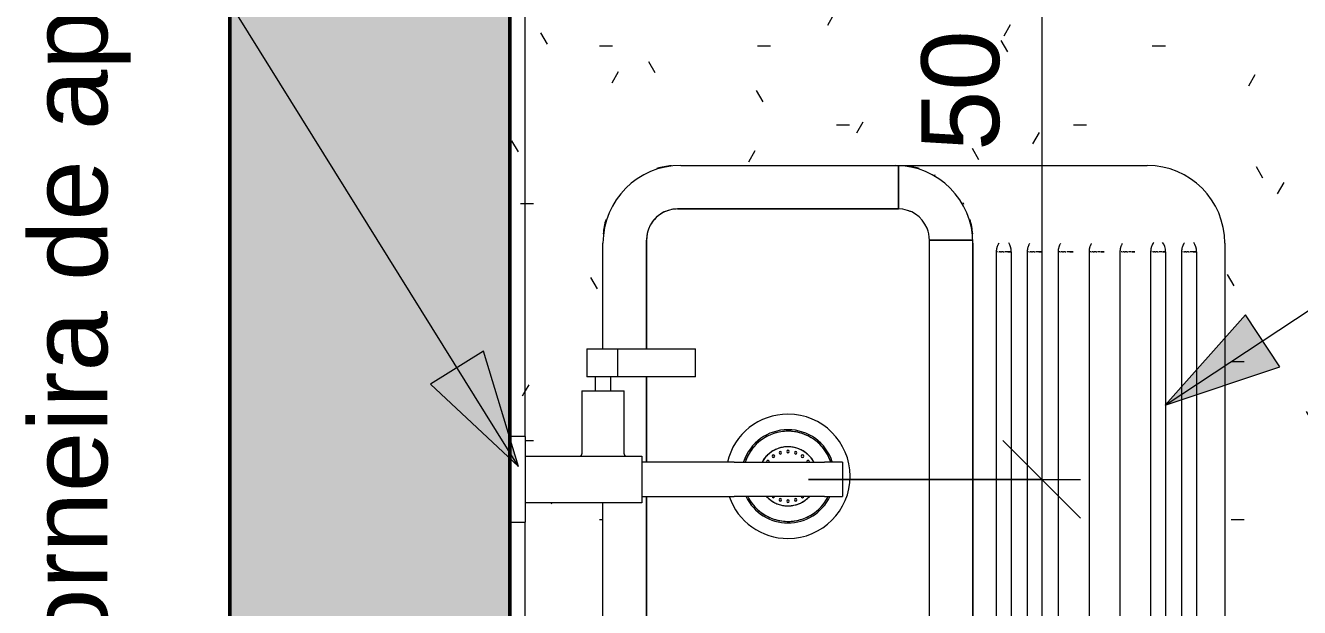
# Model space of a CAD drawing. Header units: millimetres. Extents: x -7376 to 9919, y -19320 to 2725.
# Drawn here: x -7376 to -6557, y -18044 to -17670 of the extents above; entities that cross this region are included whole.
import ezdxf

# ---------------------------------------------------------------- set-up
doc = ezdxf.new("R2010")
doc.units = ezdxf.units.MM
for name, color, linetype, lineweight in [('A-ANNO-DIMS', 211, 'Continuous', 9), ('A-ANNO-DIMS-25', 211, 'Continuous', 9), ('A-GENM', 13, 'Continuous', 9), ('A-WALL', 113, 'Continuous', 25), ('A-WALL-PATT', 111, 'Continuous', 25), ('G-ANNO-TEXT', 231, 'Continuous', 9), ('I-FURN', 30, 'Continuous', 9), ('P-SANR-FIXT', 6, 'Continuous', 9)]:
    doc.layers.add(name, color=color, linetype=linetype, lineweight=lineweight)
doc.styles.add('@Arial Unicode MS', font='ARIALUNI.TTF', dxfattribs={"height": 50})
doc.styles.add('Arial_1', font='arial.ttf', dxfattribs={"height": 50})
doc.dimstyles.new('CRT_-__Metros_-_Linha_de_chamada_3_5_mm', dxfattribs={"dimscale": 304.8, "dimtxt": 50.292243, "dimasz": 0.164042, "dimexe": 0.082021, "dimexo": 0.0625, "dimgap": 0.04101, "dimtad": 1, "dimdec": 0, "dimlfac": 0.1, "dimdsep": 46, "dimtxsty": '@Arial Unicode MS', "dimblk1": 'OBLIQUE', "dimblk2": 'OBLIQUE', "dimsah": 1, "dimcen": 0.09, "dimdle": 0.082021, "dimazin": 0, "dimtfac": 1, "dimtdec": 4, "dimtix": 1, "dimtmove": 0, "dimatfit": 3, "dimfxl": 0.492126, "dimfxlon": 1, "dimtvp": 1, "dimtolj": 1, "dimtzin": 0, "dimarcsym": 2})
doc.dimstyles.new('CRT_-__Metros_-_Linha_de_chamada_3_5_mm_3', dxfattribs={"dimscale": 304.8, "dimtxt": 50.292243, "dimasz": 0.164042, "dimexe": 0.082021, "dimexo": 0.0625, "dimgap": 0.04101, "dimtad": 1, "dimlfac": 0.001, "dimrnd": 0.01, "dimzin": 0, "dimdsep": 46, "dimtxsty": '@Arial Unicode MS', "dimblk1": 'OBLIQUE', "dimblk2": 'OBLIQUE', "dimsah": 1, "dimcen": 0.09, "dimdle": 0.082021, "dimazin": 0, "dimtfac": 1, "dimtdec": 4, "dimtix": 1, "dimtmove": 0, "dimatfit": 3, "dimfxl": 0.492126, "dimfxlon": 1, "dimtvp": 1, "dimtolj": 1, "dimtzin": 0, "dimarcsym": 2})
pattern_1 = [(0, (7064.62, 16759.65), (203.2, 50.8), [8.382, -144.018, 8.382, -144.018, -812.8]), (0, (7064.62, 16759.65), (203.2, 50.8), [-304.8, 8.382, -296.418, 8.382, -144.018, -355.6]), (0, (7064.62, 16759.65), (203.2, 50.8), [-762, 8.382, -93.218, 8.382, -245.618]), (120, (7140.82, 16785.05), (-145.59409, 150.57636), [8.382, -144.018, 8.382, -144.018, -812.8]), (120, (7140.82, 16785.05), (-145.59409, 150.57636), [-304.8, 8.382, -296.418, 8.382, -144.018, -355.6]), (120, (7140.82, 16785.05), (-145.59409, 150.57636), [-762, 8.382, -93.218, 8.382, -245.618]), (240, (7166.22, 16886.65), (-57.60591, -201.37636), [8.382, -144.018, 8.382, -144.018, -812.8]), (240, (7166.22, 16886.65), (-57.60591, -201.37636), [-304.8, 8.382, -296.418, 8.382, -144.018, -355.6]), (240, (7166.22, 16886.65), (-57.60591, -201.37636), [-762, 8.382, -93.218, 8.382, -245.618])]

# ---------------------------------------------------------------- blocks, each defined once
blk = doc.blocks.new('CRT_MGN_COZ_Fogão a lenha completo - CRT_MGN_COZ_Fogão a lenha completo-5005769-PLANTA LAVANDERIA')
at = {"layer": 'A-GENM'}
h = blk.add_hatch(dxfattribs=at)
h.set_pattern_fill('FP_2', color=256, style=0, pattern_type=2)
h.set_pattern_definition([(180, (300, 9.53), (3e-14, 270.94), [193.675, -9.525]), (180, (300, 67.73), (3e-14, 270.94), [193.675, -9.525]), (90, (300, 9.53), (203.2, -1e-14), [58.21, -212.73]), (90, (106.33, 9.53), (203.2, -1e-14), [58.21, -212.73]), (180, (147.6, 77.26), (3e-14, 270.94), [193.675, -9.525, 92.075, -9.525]), (180, (147.6, 135.47), (3e-14, 270.94), [193.675, -9.525, 92.075, -9.525]), (90, (147.6, 77.26), (304.8, -2e-14), [58.21, -212.73]), (90, (-46.08, 77.26), (304.8, -2e-14), [58.21, -212.73]), (90, (-55.6, 77.26), (304.8, -2e-14), [58.21, -212.73]), (90, (-147.68, 77.26), (304.8, -2e-14), [58.21, -212.73]), (180, (198.4, 145), (3e-14, 270.94), [193.675, -9.525]), (180, (198.4, 203.2), (3e-14, 270.94), [193.675, -9.525]), (90, (198.4, 145), (203.2, -1e-14), [58.21, -212.73]), (90, (4.72, 145), (203.2, -1e-14), [58.21, -212.73]), (180, (147.6, 212.73), (3e-14, 270.94), [193.675, -9.525, 92.075, -9.525]), (180, (147.6, 270.94), (3e-14, 270.94), [193.675, -9.525, 92.075, -9.525]), (90, (147.6, 212.73), (304.8, -2e-14), [58.21, -212.73]), (90, (-46.08, 212.73), (304.8, -2e-14), [58.21, -212.73]), (90, (-55.6, 212.73), (304.8, -2e-14), [58.21, -212.73]), (90, (-147.68, 212.73), (304.8, -2e-14), [58.21, -212.73])])
h.paths.add_polyline_path([(0, -349.61), (0, -350), (250, -350), (250, -349.61), (111.06, -349.61)])
at = {"layer": 'A-GENM', "color": 55}
blk.add_line((0, -349.61), (0, -350), dxfattribs=at)
blk = doc.blocks.new('BANCADA LAVANDERIA - BANCADA LAVANDERIA-4419173-PLANTA LAVANDERIA')
at = {"layer": 'I-FURN'}
h = blk.add_hatch(dxfattribs=at)
h.set_pattern_fill('FP_3', color=256, style=0, pattern_type=2)
h.set_pattern_definition(pattern_1)
h.paths.add_polyline_path([(0, -2380), (10, -2380), (10, -1229.47), (0, -1229.47), (0, -2217.96)])
h.paths.add_polyline_path([(10, -1174.47), (10, -726.87), (0, -726.87), (0, -1174.47), (5.09, -1174.47)])
h.paths.add_polyline_path([(2320, -900), (2320, 0), (0, 0), (0, -671.87), (10, -671.87), (10, -10), (2310, -10), (2310, -900)])
h = blk.add_hatch(dxfattribs=at)
h.set_pattern_fill('FP_4', color=256, style=0, pattern_type=2)
h.set_pattern_definition(pattern_1)
h.paths.add_polyline_path([(489.78, -1500), (550, -1500), (550, -400), (1770, -400), (1770, -900), (2310, -900), (2310, -10), (10, -10), (10, -684.37), (47.27, -684.25), (46.95, -683.94), (46.44, -683.72), (46.96, -682.92), (46.44, -682.92), (46.44, -642.37), (55, -642.32), (55, -633.4), (49.5, -633.4), (49.59, -615.37), (60, -615.37), (60.28, -547.89), (61.7, -537.06), (66.7, -525), (74.64, -514.64), (85, -506.7), (97.06, -501.7), (110, -500), (410, -500), (422.94, -501.7), (435, -506.7), (445.36, -514.64), (453.3, -525), (458.3, -537.06), (460, -550), (460, -850), (458.3, -862.94), (453.3, -875), (445.36, -885.36), (435, -893.3), (422.94, -898.3), (410, -900), (110, -900), (97.06, -898.3), (85, -893.3), (74.64, -885.36), (66.7, -875), (61.7, -862.94), (60, -850), (60, -714.37), (10, -714.37), (10, -1186.97), (47.27, -1186.86), (46.95, -1186.54), (46.44, -1186.32), (46.96, -1185.52), (46.44, -1185.52), (46.44, -1144.97), (55, -1144.93), (55, -1136.01), (49.5, -1136.01), (49.59, -1117.97), (60, -1117.97), (60, -1050), (61.7, -1037.06), (66.7, -1025), (74.64, -1014.64), (85, -1006.7), (97.06, -1001.7), (110, -1000), (410, -1000), (422.94, -1001.7), (435, -1006.7), (445.36, -1014.64), (453.3, -1025), (458.3, -1037.06), (460, -1050), (460, -1350), (458.3, -1362.94), (453.3, -1375), (445.36, -1385.36), (435, -1393.3), (422.94, -1398.3), (410, -1400), (110, -1400), (97.06, -1398.3), (85, -1393.3), (74.64, -1385.36), (66.7, -1375), (61.7, -1362.94), (60, -1350), (60, -1216.97), (10, -1216.97), (10, -1500), (322.23, -1500)])
h.paths.add_polyline_path([(97.68, -437.53), (96.23, -437.36), (98.64, -437.36), (98.64, -437.46)])
h.paths.add_polyline_path([(104.53, -437.24), (104.53, -436.99), (104, -436.99)])
h.paths.add_polyline_path([(99.26, -437.24), (99.26, -436.99), (99.02, -437.14)])
h.paths.add_polyline_path([(106.11, -437.53), (102.34, -437.51), (99.09, -437.37), (99.02, -437.23), (95.57, -437.39), (90.69, -437.26), (90.52, -437.19), (90.52, -436.99), (84.88, -436.99), (84.88, -431), (86.84, -431), (86.84, -428.5), (84.88, -428.5), (84.88, -427.75), (69.14, -427.75), (69.14, -394.25), (84.88, -394.25), (84.88, -390.04), (86.64, -390.04), (86.64, -389.5), (117.15, -389.5), (117.15, -390.04), (118.91, -390.04), (118.91, -428.5), (116.95, -428.5), (116.95, -431), (118.91, -431), (118.91, -436.99), (111.71, -437.25), (108.41, -437.4), (107.1, -437.44)])
h.paths.add_polyline_path([(107.76, -437.38), (111.17, -437.22), (106.39, -437.22)])
at = {"layer": 'I-FURN', "color": 254}
for p, q in [((10, -1174.47), (10, -726.87)), ((110, -1000), (410, -1000)), ((250, -1000.07), (250, -1028)), ((250, -1028), (108, -1028)), ((108, -1028), (250, -1028)), ((88, -1048), (88, -1117.97)), ((88, -1117.97), (88, -1048)), ((270, -1352), (270, -1048)), ((297.75, -1048), (270, -1048)), ((270, -1048), (297.75, -1048)), ((270, -1352), (270, -1048)), ((60, -1117.97), (60, -1050)), ((298, -1350), (298, -1050)), ((298, -1050), (298, -1350)), ((312.99, -1055.5), (312.99, -1344.5)), ((313.33, -1055.5), (313, -1055.5)), ((314.09, -1055.5), (313.71, -1055.5)), ((314.54, -1055.5), (314.83, -1055.5)), ((315.25, -1055.5), (314.83, -1055.5)), ((315.71, -1055.5), (315.25, -1055.5)), ((315.71, -1055.5), (316.37, -1055.5)), ((317.49, -1055.5), (316.37, -1055.5)), ((317.49, -1055.5), (318.01, -1055.5)), ((320.22, -1055.5), (318.54, -1055.5)), ((322.62, -1055.5), (320.52, -1055.5)), ((320.52, -1055.5), (322.62, -1055.5)), ((322.62, -1055.5), (322.62, -1344.5)), ((332.91, -1055.5), (332.91, -1344.5)), ((333.25, -1055.5), (332.92, -1055.5)), ((334.01, -1055.5), (333.64, -1055.5)), ((334.46, -1055.5), (334.75, -1055.5)), ((335.17, -1055.5), (334.75, -1055.5)), ((335.63, -1055.5), (335.17, -1055.5)), ((335.63, -1055.5), (336.29, -1055.5)), ((337.41, -1055.5), (336.29, -1055.5)), ((337.41, -1055.5), (337.93, -1055.5)), ((340.15, -1055.5), (338.46, -1055.5)), ((340.44, -1055.5), (342.54, -1055.5)), ((342.54, -1055.5), (340.45, -1055.5)), ((352.79, -1055.5), (352.79, -1344.5)), ((353.13, -1055.5), (352.8, -1055.5)), ((353.89, -1055.5), (353.51, -1055.5)), ((354.34, -1055.5), (354.63, -1055.5)), ((355.05, -1055.5), (354.63, -1055.5)), ((355.51, -1055.5), (355.05, -1055.5)), ((355.51, -1055.5), (356.17, -1055.5)), ((357.29, -1055.5), (356.17, -1055.5)), ((357.29, -1055.5), (357.81, -1055.5)), ((360.02, -1055.5), (358.34, -1055.5)), ((360.32, -1055.5), (362.42, -1055.5)), ((362.42, -1055.5), (360.33, -1055.5)), ((372.67, -1055.5), (372.67, -1344.5)), ((373.01, -1055.5), (372.68, -1055.5)), ((373.77, -1055.5), (373.39, -1055.5)), ((374.22, -1055.5), (374.51, -1055.5)), ((374.93, -1055.5), (374.51, -1055.5)), ((375.39, -1055.5), (374.93, -1055.5)), ((375.38, -1055.5), (376.05, -1055.5)), ((377.17, -1055.5), (376.05, -1055.5)), ((377.17, -1055.5), (377.69, -1055.5)), ((379.9, -1055.5), (378.22, -1055.5)), ((382.3, -1055.5), (380.2, -1055.5)), ((380.2, -1055.5), (382.3, -1055.5)), ((392.57, -1055.5), (392.57, -1344.5)), ((392.91, -1055.5), (392.58, -1055.5)), ((393.67, -1055.5), (393.29, -1055.5)), ((394.12, -1055.5), (394.41, -1055.5)), ((394.83, -1055.5), (394.41, -1055.5)), ((395.28, -1055.5), (394.83, -1055.5)), ((395.28, -1055.5), (395.95, -1055.5)), ((397.07, -1055.5), (395.94, -1055.5)), ((397.07, -1055.5), (397.58, -1055.5)), ((399.8, -1055.5), (398.12, -1055.5)), ((402.2, -1055.5), (400.1, -1055.5)), ((400.1, -1055.5), (402.2, -1055.5)), ((412.3, -1055.5), (412.3, -1344.5)), ((412.64, -1055.5), (412.32, -1055.5)), ((413.4, -1055.5), (413.03, -1055.5)), ((413.86, -1055.5), (414.15, -1055.5)), ((414.56, -1055.5), (414.14, -1055.5)), ((415.02, -1055.5), (414.56, -1055.5)), ((415.02, -1055.5), (415.68, -1055.5)), ((416.81, -1055.5), (415.68, -1055.5)), ((416.8, -1055.5), (417.32, -1055.5)), ((419.54, -1055.5), (417.85, -1055.5)), ((419.83, -1055.5), (421.93, -1055.5)), ((421.93, -1055.5), (419.84, -1055.5)), ((421.93, -1055.5), (421.93, -1344.5)), ((432.19, -1055.5), (432.19, -1344.5)), ((432.53, -1055.5), (432.21, -1055.5)), ((433.29, -1055.5), (432.92, -1055.5)), ((433.74, -1055.5), (434.03, -1055.5)), ((434.45, -1055.5), (434.03, -1055.5)), ((434.91, -1055.5), (434.45, -1055.5)), ((434.91, -1055.5), (435.57, -1055.5)), ((436.7, -1055.5), (435.57, -1055.5)), ((436.69, -1055.5), (437.21, -1055.5)), ((439.43, -1055.5), (437.74, -1055.5)), ((439.72, -1055.5), (441.82, -1055.5)), ((441.82, -1055.5), (439.73, -1055.5)), ((441.82, -1055.5), (441.82, -1344.5)), ((460, -1050), (460, -1350)), ((88, -1136.01), (88, -1190.97)), ((88, -1190.97), (88, -1136.01)), ((88, -1212.97), (88, -1352)), ((88, -1352), (88, -1212.97)), ((60, -1350), (60, -1216.97)), ((10, -2380), (10, -1229.47))]:
    blk.add_line(p, q, dxfattribs=at)
at = {"layer": 'I-FURN', "color": 254, "flags": 128}
for points in [[(250, -1028), (250, -1020.75), (250, -1014), (250, -1008.2), (250, -1003.75), (250, -1000.96), (250, -1000.07)], [(314.44, -1050.31), (314.27, -1050.61), (314.11, -1050.91), (313.96, -1051.2), (313.83, -1051.49), (313.71, -1051.78), (313.6, -1052.06), (313.5, -1052.34), (313.42, -1052.61), (313.34, -1052.88), (313.27, -1053.15), (313.21, -1053.42), (313.16, -1053.68), (313.11, -1053.94), (313.07, -1054.2), (313.04, -1054.45), (313.02, -1054.71), (313, -1054.96), (312.99, -1055.22), (312.99, -1055.47), (312.99, -1055.5)], [(334.37, -1050.31), (334.19, -1050.61), (334.03, -1050.91), (333.88, -1051.2), (333.75, -1051.49), (333.63, -1051.78), (333.52, -1052.06), (333.43, -1052.34), (333.34, -1052.61), (333.26, -1052.88), (333.19, -1053.15), (333.13, -1053.42), (333.08, -1053.68), (333.04, -1053.94), (333, -1054.2), (332.97, -1054.45), (332.94, -1054.71), (332.93, -1054.96), (332.92, -1055.22), (332.91, -1055.47), (332.91, -1055.5)], [(354.24, -1050.31), (354.07, -1050.61), (353.91, -1050.91), (353.76, -1051.2), (353.63, -1051.49), (353.51, -1051.78), (353.4, -1052.06), (353.3, -1052.34), (353.22, -1052.61), (353.14, -1052.88), (353.07, -1053.15), (353.01, -1053.42), (352.96, -1053.68), (352.91, -1053.94), (352.88, -1054.2), (352.84, -1054.45), (352.82, -1054.71), (352.8, -1054.96), (352.79, -1055.22), (352.79, -1055.47), (352.79, -1055.5)], [(374.12, -1050.31), (373.95, -1050.61), (373.79, -1050.91), (373.64, -1051.2), (373.51, -1051.49), (373.39, -1051.78), (373.28, -1052.06), (373.18, -1052.34), (373.09, -1052.61), (373.02, -1052.88), (372.95, -1053.15), (372.89, -1053.42), (372.84, -1053.68), (372.79, -1053.94), (372.75, -1054.2), (372.72, -1054.45), (372.7, -1054.71), (372.68, -1054.96), (372.67, -1055.22), (372.67, -1055.47), (372.67, -1055.5)], [(394.02, -1050.31), (393.84, -1050.61), (393.68, -1050.91), (393.54, -1051.2), (393.4, -1051.49), (393.28, -1051.78), (393.18, -1052.06), (393.08, -1052.34), (392.99, -1052.61), (392.91, -1052.88), (392.85, -1053.15), (392.79, -1053.42), (392.73, -1053.68), (392.69, -1053.94), (392.65, -1054.2), (392.62, -1054.45), (392.6, -1054.71), (392.58, -1054.96), (392.57, -1055.22), (392.57, -1055.47), (392.57, -1055.5)], [(413.76, -1050.31), (413.58, -1050.61), (413.42, -1050.91), (413.27, -1051.2), (413.14, -1051.49), (413.02, -1051.78), (412.91, -1052.06), (412.82, -1052.34), (412.73, -1052.61), (412.65, -1052.88), (412.58, -1053.15), (412.52, -1053.42), (412.47, -1053.68), (412.43, -1053.94), (412.39, -1054.2), (412.36, -1054.45), (412.33, -1054.71), (412.32, -1054.96), (412.31, -1055.22), (412.3, -1055.47), (412.3, -1055.5)], [(433.65, -1050.31), (433.47, -1050.61), (433.31, -1050.91), (433.16, -1051.2), (433.03, -1051.49), (432.91, -1051.78), (432.8, -1052.06), (432.71, -1052.34), (432.62, -1052.61), (432.54, -1052.88), (432.47, -1053.15), (432.41, -1053.42), (432.36, -1053.68), (432.32, -1053.94), (432.28, -1054.2), (432.25, -1054.45), (432.22, -1054.71), (432.21, -1054.96), (432.2, -1055.22), (432.19, -1055.47), (432.19, -1055.5)], [(179, -1171), (177.84, -1171.02), (176.68, -1171.09), (175.53, -1171.21), (174.38, -1171.37), (173.24, -1171.58), (172.11, -1171.83), (170.99, -1172.13), (169.88, -1172.47), (168.78, -1172.86), (167.71, -1173.29), (166.65, -1173.76), (165.61, -1174.28), (164.59, -1174.83), (163.6, -1175.43), (162.63, -1176.07), (161.68, -1176.74), (160.77, -1177.45), (159.88, -1178.2), (159.02, -1178.98), (158.2, -1179.8), (157.41, -1180.64), (156.65, -1181.52), (155.93, -1182.43), (155.24, -1183.37), (154.6, -1184.33), (153.99, -1185.32), (153.42, -1186.33), (152.9, -1187.37), (152.41, -1188.42), (151.97, -1189.49), (151.57, -1190.58), (151.45, -1190.97)], [(206.55, -1190.97), (206.25, -1190.08), (205.83, -1189), (205.37, -1187.93), (204.87, -1186.89), (204.32, -1185.86), (203.74, -1184.86), (203.11, -1183.88), (202.45, -1182.93), (201.75, -1182.01), (201.01, -1181.11), (200.23, -1180.25), (199.43, -1179.42), (198.59, -1178.62), (197.72, -1177.85), (196.82, -1177.12), (195.89, -1176.42), (194.93, -1175.77), (193.95, -1175.15), (192.94, -1174.57), (191.92, -1174.04), (190.87, -1173.54), (189.8, -1173.09), (188.71, -1172.68), (187.61, -1172.31), (186.5, -1171.99), (185.37, -1171.71), (184.24, -1171.48), (183.09, -1171.29), (181.94, -1171.15), (180.79, -1171.05), (179.63, -1171.01), (179, -1171)], [(179, -1181), (178.24, -1181.02), (177.48, -1181.06), (176.73, -1181.14), (175.97, -1181.24), (175.23, -1181.38), (174.48, -1181.54), (173.75, -1181.74), (173.02, -1181.96), (172.31, -1182.22), (171.6, -1182.5), (170.91, -1182.81), (170.23, -1183.15), (169.56, -1183.51), (168.91, -1183.9), (168.27, -1184.32), (167.65, -1184.76), (167.05, -1185.23), (166.47, -1185.72), (165.91, -1186.23), (165.37, -1186.76), (164.85, -1187.32), (164.36, -1187.89), (163.88, -1188.49), (163.44, -1189.1), (163.01, -1189.73), (162.61, -1190.38), (162.29, -1190.97)], [(195.59, -1190.74), (195.21, -1190.08), (194.8, -1189.44), (194.36, -1188.82), (193.9, -1188.21), (193.42, -1187.63), (192.91, -1187.06), (192.38, -1186.51), (191.83, -1185.99), (191.26, -1185.49), (190.67, -1185.01), (190.06, -1184.55), (189.44, -1184.12), (188.79, -1183.72), (188.14, -1183.34), (187.46, -1182.99), (186.78, -1182.66), (186.08, -1182.37), (185.36, -1182.1), (184.64, -1181.86), (183.91, -1181.65), (183.18, -1181.46), (182.43, -1181.31), (181.68, -1181.19), (180.93, -1181.1), (180.17, -1181.04), (179.41, -1181), (179, -1181)], [(165.09, -1212.94), (165.62, -1213.49), (166.17, -1214.01), (166.74, -1214.51), (167.33, -1214.99), (167.94, -1215.45), (168.56, -1215.88), (169.21, -1216.28), (169.86, -1216.66), (170.54, -1217.01), (171.22, -1217.34), (171.92, -1217.63), (172.64, -1217.9), (173.36, -1218.14), (174.09, -1218.35), (174.82, -1218.54), (175.57, -1218.69), (176.32, -1218.81), (177.07, -1218.9), (177.83, -1218.96), (178.59, -1219), (179, -1219)], [(179, -1229), (180.16, -1228.98), (181.32, -1228.91), (182.47, -1228.79), (183.62, -1228.63), (184.76, -1228.42), (185.89, -1228.17), (187.01, -1227.87), (188.12, -1227.53), (189.22, -1227.14), (190.29, -1226.71), (191.35, -1226.24), (192.39, -1225.72), (193.41, -1225.17), (194.4, -1224.57), (195.37, -1223.93), (196.32, -1223.26), (197.23, -1222.55), (198.12, -1221.8), (198.98, -1221.02), (199.8, -1220.2), (200.59, -1219.36), (201.35, -1218.48), (202.07, -1217.57), (202.76, -1216.63), (203.4, -1215.67), (204.01, -1214.68), (204.58, -1213.67), (204.93, -1212.97)], [(153.13, -1213.11), (153.68, -1214.14), (154.26, -1215.14), (154.89, -1216.12), (155.55, -1217.07), (156.25, -1217.99), (156.99, -1218.89), (157.77, -1219.75), (158.57, -1220.58), (159.41, -1221.38), (160.28, -1222.15), (161.18, -1222.88), (162.11, -1223.58), (163.07, -1224.23), (164.05, -1224.85), (165.06, -1225.43), (166.08, -1225.96), (167.13, -1226.46), (168.2, -1226.91), (169.29, -1227.32), (170.39, -1227.69), (171.5, -1228.01), (172.63, -1228.29), (173.76, -1228.52), (174.91, -1228.71), (176.06, -1228.85), (177.21, -1228.95), (178.37, -1228.99), (179, -1229)], [(179, -1219), (179.76, -1218.98), (180.52, -1218.94), (181.27, -1218.86), (182.03, -1218.76), (182.77, -1218.62), (183.52, -1218.46), (184.25, -1218.26), (184.98, -1218.04), (185.69, -1217.78), (186.4, -1217.5), (187.09, -1217.19), (187.77, -1216.85), (188.44, -1216.49), (189.09, -1216.1), (189.73, -1215.68), (190.35, -1215.24), (190.95, -1214.77), (191.53, -1214.28), (192.09, -1213.77), (192.63, -1213.24)]]:
    blk.add_lwpolyline(points, dxfattribs=at)
at = {"layer": 'I-FURN', "color": 254}
for centre, radius, start, end in [((110, -1050), 50, 90, 180), ((108, -1048), 48, 94.79518, 106.09024), ((248, -1050), 50, 360, 90), ((250, -1048), 48, 73.90976, 85.20482), ((250, -1048), 48, 60.0869, 61.09024), ((410, -1050), 50, 360, 90), ((250, -1048), 48, 28.6093, 29.9131), ((108, -1048), 20, 90, 157.5), ((108, -1048), 20, 102.34304, 144.40475), ((108, -1048), 20, 90, 101.4101), ((250, -1048), 20, 22.5, 90), ((250, -1048), 20, 65.02868, 69.97132), ((108, -1048), 48, 163.90976, 175.20482), ((108, -1048), 20, 157.50138, 180), ((108, -1048), 20, 146.09481, 167.64863), ((250, -1048), 20, 20.02868, 24.97132), ((250, -1048), 20, 360, 22.49862), ((250, -1048), 48, 4.79518, 16.09024), ((108, -1048), 20, 168.5899, 180), ((179, -1200), 40, 90, 166.91397), ((179, -1200), 40, 270, 90), ((179, -1200), 30, 90, 162), ((179, -1200), 29, 90, 161.84352), ((179, -1200), 30, 18, 90), ((179, -1200), 29, 18.15648, 90), ((179, -1200), 19, 90, 151.07278), ((169.62, -1187.09), 0.84, 90, 270), ((169.62, -1187.09), 0.84, 270, 90), ((174.07, -1184.82), 0.84, 90, 270), ((174.07, -1184.82), 0.84, 270, 90), ((179, -1184.04), 0.84, 90, 270), ((179, -1200), 19, 28.92722, 90), ((179, -1184.04), 0.84, 270, 90), ((183.93, -1184.82), 0.84, 90, 270), ((183.93, -1184.82), 0.84, 270, 90), ((188.38, -1187.09), 0.84, 90, 270), ((188.38, -1187.09), 0.84, 270, 90), ((166.09, -1190.62), 0.84, 90, 210), ((166.09, -1190.62), 0.84, 330, 90), ((191.91, -1190.62), 0.84, 90, 210), ((191.91, -1190.62), 0.84, 330, 90), ((169.62, -1212.91), 0.84, 180, 270), ((169.62, -1212.91), 0.84, 270, 0), ((188.38, -1212.91), 0.84, 180, 270), ((188.38, -1212.91), 0.84, 270, 360), ((179, -1200), 40, 199.06666, 270), ((179, -1200), 30, 205.9587, 270), ((179, -1200), 29, 206.92117, 270), ((179, -1200), 19, 223.29609, 270), ((174.07, -1215.18), 0.84, 90, 270), ((174.07, -1215.18), 0.84, 270, 90), ((179, -1215.96), 0.84, 90, 270), ((179, -1200), 19, 270, 316.70391), ((179, -1200), 29, 270, 333.07883), ((179, -1200), 30, 270, 334.0413), ((179, -1215.96), 0.84, 270, 90), ((183.93, -1215.18), 0.84, 90, 270), ((183.93, -1215.18), 0.84, 270, 90)]:
    blk.add_arc(centre, radius, start, end, dxfattribs=at)
for centre, start_param, end_param in [((317.87, -1055.5), 0.739401, 1.047198), ((317.87, -1055.5), 4.712389, 5.569771), ((417.18, -1055.5), 0.653387, 1.047198), ((417.18, -1055.5), 4.712389, 5.645427), ((437.07, -1055.5), 0.698688, 1.047198), ((437.07, -1055.5), 4.712389, 5.605581)]:
    blk.add_ellipse(centre, major_axis=(0, 7.5), ratio=0.633238, start_param=start_param, end_param=end_param, dxfattribs=at)
blk = doc.blocks.new('Torneira de Parede Elite - Único-4610672-PLANTA LAVANDERIA')
at = {"layer": 'P-SANR-FIXT'}
for p, q in [((-7015.12, -17877.62), (-7015.12, -17895.66)), ((-7015.12, -17877.62), (-7012.62, -17877.62)), ((-7012.62, -17877.62), (-6997.62, -17877.62)), ((-6997.62, -17877.62), (-6995.12, -17877.62)), ((-6995.12, -17895.66), (-6995.12, -17877.62)), ((-6995.12, -17877.62), (-6994.12, -17877.62)), ((-6994.12, -17877.62), (-6945.62, -17877.62)), ((-6945.62, -17877.62), (-6945.12, -17877.62)), ((-6945.12, -17877.62), (-6945.14, -17877.62)), ((-6945.12, -17895.66), (-6945.12, -17877.62)), ((-7012.62, -17895.66), (-7015.12, -17895.66)), ((-6997.62, -17895.66), (-7012.62, -17895.66)), ((-7009.62, -17895.66), (-7009.62, -17904.62)), ((-6999.62, -17904.62), (-6999.62, -17895.66)), ((-6995.12, -17895.66), (-6997.62, -17895.66)), ((-6994.12, -17895.66), (-6995.12, -17895.66)), ((-6945.62, -17895.66), (-6994.12, -17895.66)), ((-6945.12, -17895.66), (-6945.62, -17895.66)), ((-6945.14, -17895.66), (-6945.12, -17895.66)), ((-7018.18, -17904.62), (-7018.18, -17945.18)), ((-7018.18, -17904.62), (-7004.62, -17904.62)), ((-7004.62, -17904.62), (-6991.06, -17904.62)), ((-6991.06, -17945.18), (-6991.06, -17904.62)), ((-7054.62, -17934.12), (-7064.62, -17934.12)), ((-7054.62, -17934.12), (-7054.62, -17989.12)), ((-7054.62, -17946.62), (-6979.62, -17946.62)), ((-6979.62, -17946.62), (-6979.62, -17976.62)), ((-6920.26, -17950.62), (-6979.62, -17950.62)), ((-6920.26, -17950.62), (-6862.1, -17950.62)), ((-6850.61, -17950.62), (-6862.1, -17950.62)), ((-6850.61, -17950.62), (-6850.61, -17972.62)), ((-6979.62, -17972.62), (-6920.26, -17972.62)), ((-6862.1, -17972.62), (-6920.26, -17972.62)), ((-6862.1, -17972.62), (-6850.61, -17972.62)), ((-6979.62, -17976.62), (-7054.62, -17976.62)), ((-7064.62, -17989.12), (-7054.62, -17989.12))]:
    blk.add_line(p, q, dxfattribs=at)
at = {"layer": 'P-SANR-FIXT', "flags": 128}
for points in [[(-7019.62, -17946.62), (-7019.56, -17946.62), (-7019.5, -17946.61), (-7019.45, -17946.61), (-7019.39, -17946.6), (-7019.33, -17946.59), (-7019.28, -17946.58), (-7019.22, -17946.56), (-7019.17, -17946.55), (-7019.11, -17946.53), (-7019.06, -17946.51), (-7019.01, -17946.48), (-7018.95, -17946.46), (-7018.9, -17946.43), (-7018.85, -17946.4), (-7018.8, -17946.37), (-7018.76, -17946.33), (-7018.71, -17946.3), (-7018.67, -17946.26), (-7018.63, -17946.22), (-7018.58, -17946.18), (-7018.54, -17946.14), (-7018.51, -17946.1), (-7018.47, -17946.05), (-7018.44, -17946), (-7018.41, -17945.96), (-7018.37, -17945.91), (-7018.35, -17945.86), (-7018.32, -17945.8), (-7018.3, -17945.75), (-7018.27, -17945.7), (-7018.25, -17945.64), (-7018.24, -17945.59), (-7018.22, -17945.53), (-7018.21, -17945.48), (-7018.2, -17945.42), (-7018.19, -17945.36), (-7018.18, -17945.31), (-7018.18, -17945.25), (-7018.18, -17945.19), (-7018.18, -17945.18)], [(-6991.06, -17945.18), (-6991.06, -17945.23), (-6991.06, -17945.29), (-6991.05, -17945.35), (-6991.05, -17945.41), (-6991.04, -17945.46), (-6991.02, -17945.52), (-6991.01, -17945.57), (-6990.99, -17945.63), (-6990.97, -17945.68), (-6990.95, -17945.74), (-6990.93, -17945.79), (-6990.9, -17945.84), (-6990.87, -17945.89), (-6990.84, -17945.94), (-6990.81, -17945.99), (-6990.78, -17946.04), (-6990.74, -17946.08), (-6990.71, -17946.13), (-6990.67, -17946.17), (-6990.63, -17946.21), (-6990.58, -17946.25), (-6990.54, -17946.29), (-6990.49, -17946.32), (-6990.45, -17946.36), (-6990.4, -17946.39), (-6990.35, -17946.42), (-6990.3, -17946.45), (-6990.25, -17946.47), (-6990.2, -17946.5), (-6990.14, -17946.52), (-6990.09, -17946.54), (-6990.03, -17946.56), (-6989.98, -17946.57), (-6989.92, -17946.59), (-6989.87, -17946.6), (-6989.81, -17946.61), (-6989.75, -17946.61), (-6989.69, -17946.62), (-6989.64, -17946.62), (-6989.62, -17946.62)]]:
    blk.add_lwpolyline(points, dxfattribs=at)
blk = doc.blocks.new('DIMBLOCK6-PLANTA LAVANDERIA')
at = {"layer": 'A-ANNO-DIMS-25', "lineweight": 18}
for p, q in [((-6722.42, -17461.62), (-6747.42, -17436.62)), ((-6722.42, -17461.62), (-6697.42, -17486.62)), ((-6722.42, -17961.62), (-6747.42, -17936.62)), ((-6722.42, -17961.62), (-6697.42, -17986.62))]:
    blk.add_line(p, q, dxfattribs=at)
at = {"layer": 'A-ANNO-DIMS-25'}
for p, q in [((-6872.42, -17461.62), (-6697.42, -17461.62)), ((-6722.42, -17461.62), (-6872.42, -17461.62)), ((-6722.42, -17461.62), (-6722.42, -17961.62)), ((-6872.42, -17961.62), (-6697.42, -17961.62)), ((-6722.42, -17961.62), (-6872.42, -17961.62))]:
    blk.add_line(p, q, dxfattribs=at)
at = {"layer": 'A-ANNO-DIMS-25', "color": 0, "insert": (-6799.82, -17750.34), "char_height": 50, "width": 92.9366, "attachment_point": 1, "rotation": 90, "line_spacing_factor": 1.117605, "style": '@Arial Unicode MS'}
blk.add_mtext('50', dxfattribs=at)
blk = doc.blocks.new('_Oblique')
at = {"color": 0, "linetype": 'ByBlock', "lineweight": -2}
blk.add_line((-0.5, -0.5), (0.5, 0.5), dxfattribs=at)
blk = doc.blocks.new('DIMBLOCK7-PLANTA LAVANDERIA')
at = {"layer": 'A-ANNO-DIMS-25', "lineweight": 18}
for p, q in [((-6722.42, -17961.62), (-6747.42, -17936.62)), ((-6722.42, -17961.62), (-6697.42, -17986.62)), ((-6722.42, -19139.65), (-6747.42, -19114.65)), ((-6722.42, -19139.65), (-6697.42, -19164.65))]:
    blk.add_line(p, q, dxfattribs=at)
at = {"layer": 'A-ANNO-DIMS-25'}
for p, q in [((-6872.42, -17961.62), (-6697.42, -17961.62)), ((-6722.42, -17961.62), (-6872.42, -17961.62)), ((-6722.42, -17961.62), (-6722.42, -19164.65)), ((-6572.42, -19139.65), (-6747.42, -19139.65)), ((-6722.42, -19139.65), (-6572.42, -19139.65))]:
    blk.add_line(p, q, dxfattribs=at)
at = {"layer": 'A-ANNO-DIMS-25', "color": 0, "insert": (-6799.82, -18618.28), "char_height": 50, "width": 162.3374, "attachment_point": 1, "rotation": 90, "line_spacing_factor": 1.117605, "style": '@Arial Unicode MS'}
blk.add_mtext('1,18', dxfattribs=at)

msp = doc.modelspace()

# ---------------------------------------------------------------- hatches: boundary and pattern name
at = {"layer": 'A-WALL-PATT'}
msp.add_hatch(color=256, dxfattribs=at).paths.add_polyline_path([(-7064.62, -19319.651), (-7064.674, -16579.561), (-7244.62, -16579.561), (-7244.62, -19319.651)])
at = {"layer": 'G-ANNO-TEXT'}
for points in [[(-6642.95, -17913.825), (-6569.273, -17889.318), (-6591.398, -17855.763)], [(-7058.876, -17953.365), (-7081.436, -17879.069), (-7115.562, -17900.304)]]:
    msp.add_hatch(color=7, dxfattribs=at).paths.add_polyline_path(points)

# ---------------------------------------------------------------- linework, layer by layer
at = {"layer": 'A-WALL', "lineweight": 50}
for p, q in [((-7244.62, -16579.561), (-7244.62, -18263.151)), ((-7064.62, -19139.651), (-7064.62, -16759.651))]:
    msp.add_line(p, q, dxfattribs=at)
at = {"layer": 'G-ANNO-TEXT', "color": 7}
for p, q in [((-6642.95, -17913.825), (-6129.536, -17575.309)), ((-7058.876, -17953.365), (-7256.168, -17636.298)), ((-6591.398, -17855.763), (-6642.95, -17913.825)), ((-6569.273, -17889.318), (-6591.398, -17855.763)), ((-7081.436, -17879.069), (-7115.562, -17900.304)), ((-7058.876, -17953.365), (-7081.436, -17879.069)), ((-6642.95, -17913.825), (-6569.273, -17889.318)), ((-7115.562, -17900.304), (-7058.876, -17953.365))]:
    msp.add_line(p, q, dxfattribs=at)

# ---------------------------------------------------------------- block references
at = {"layer": 'A-GENM', "color": 55, "rotation": 89.99999999999928}
msp.add_blockref('CRT_MGN_COZ_Fogão a lenha completo - CRT_MGN_COZ_Fogão a lenha completo-5005769-PLANTA LAVANDERIA', (-7594.62, -17889.651), dxfattribs=at)
msp.add_blockref('CRT_MGN_COZ_Fogão a lenha completo - CRT_MGN_COZ_Fogão a lenha completo-5005769-PLANTA LAVANDERIA', (-7594.62, -17889.651), dxfattribs=at)
at = {"layer": 'I-FURN', "color": 254}
msp.add_blockref('BANCADA LAVANDERIA - BANCADA LAVANDERIA-4419173-PLANTA LAVANDERIA', (-7064.62, -16759.651), dxfattribs=at)
at = {"layer": 'P-SANR-FIXT', "color": 7}
msp.add_blockref('Torneira de Parede Elite - Único-4610672-PLANTA LAVANDERIA', (0, 0), dxfattribs=at)

# ---------------------------------------------------------------- texts
at = {"layer": 'G-ANNO-TEXT', "color": 7, "insert": (-7373.476, -18113.423), "char_height": 50, "width": 1154.43, "attachment_point": 1, "rotation": 90, "style": 'Arial_1'}
msp.add_mtext('Torneira de aprede Celite Eite', dxfattribs=at)

# ---------------------------------------------------------------- dimensions: what is measured, and where the dimension line sits
at = {"layer": 'A-ANNO-DIMS'}
for base, p1, p2, dimstyle, override, picture, middle in [((-6722.423, -17961.619), (-6872.423, -17461.619), (-6872.423, -17961.619), 'CRT_-__Metros_-_Linha_de_chamada_3_5_mm', {"dimpost": '<>', "dimfxl": 500}, 'DIMBLOCK6-PLANTA LAVANDERIA', (-6760.469, -17711.619)), ((-6722.423, -19139.651), (-6872.423, -17961.619), (-6572.423, -19139.651), 'CRT_-__Metros_-_Linha_de_chamada_3_5_mm_3', {"dimpost": '<>', "dimfxl": 1215.631051}, 'DIMBLOCK7-PLANTA LAVANDERIA', (-6760.469, -18550.635))]:
    dim = msp.add_linear_dim(base=base, p1=p1, p2=p2, angle=90, dimstyle=dimstyle, override=override, dxfattribs=at)
    dim.commit()
    dim.dimension.update_dxf_attribs({"geometry": picture, "text_midpoint": middle})

doc.saveas('drawing.dxf')
